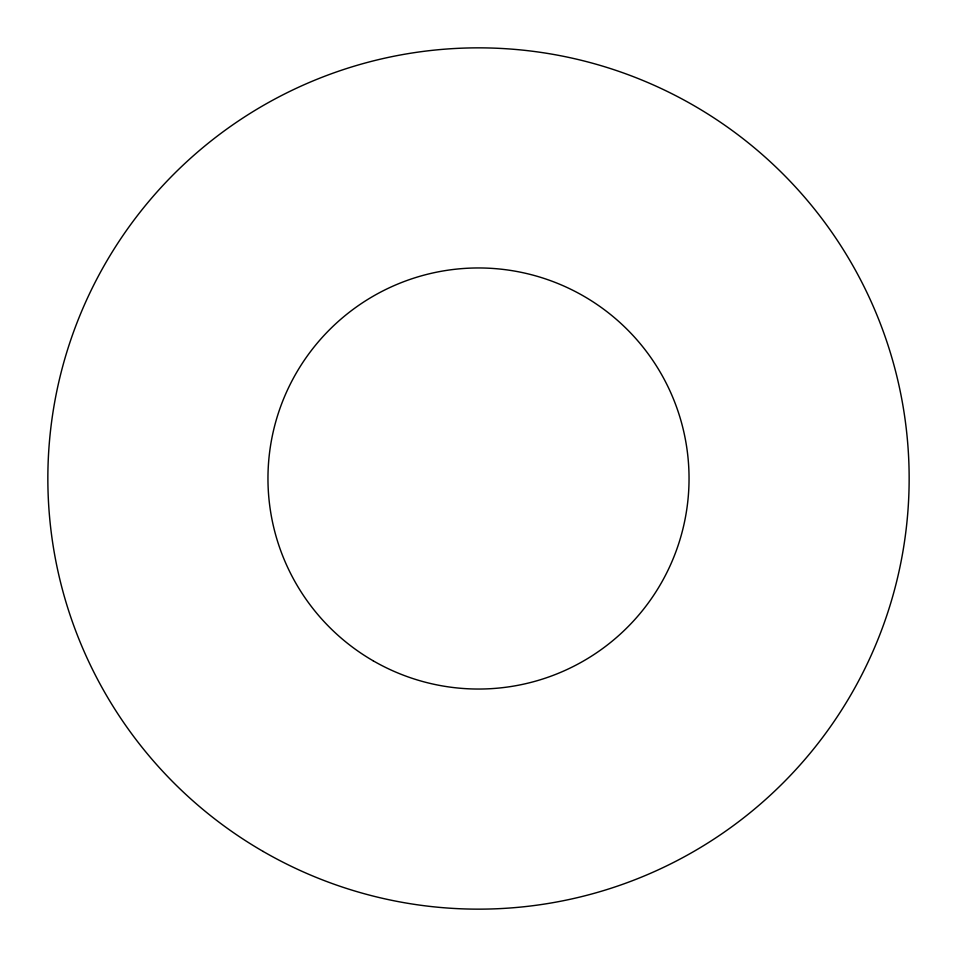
<?xml version="1.0" encoding="UTF-8"?>
<svg xmlns="http://www.w3.org/2000/svg" width="957" height="957" viewBox="0 0 957 957"><rect width="100%" height="100%" fill="white"/><g stroke="black" fill="none" stroke-linecap="round" stroke-linejoin="round"><path stroke-width="1.44" d="M263.175 851.455A430.65 430.65 0 0 0 909.15 478.5A430.65 430.65 0 0 0 263.175 105.545A430.65 430.65 0 0 0 263.175 851.455M373.23 660.832A210.54 210.54 0 0 0 689.04 478.5A210.54 210.54 0 0 0 373.23 296.168A210.54 210.54 0 0 0 373.23 660.832"/></g></svg>
